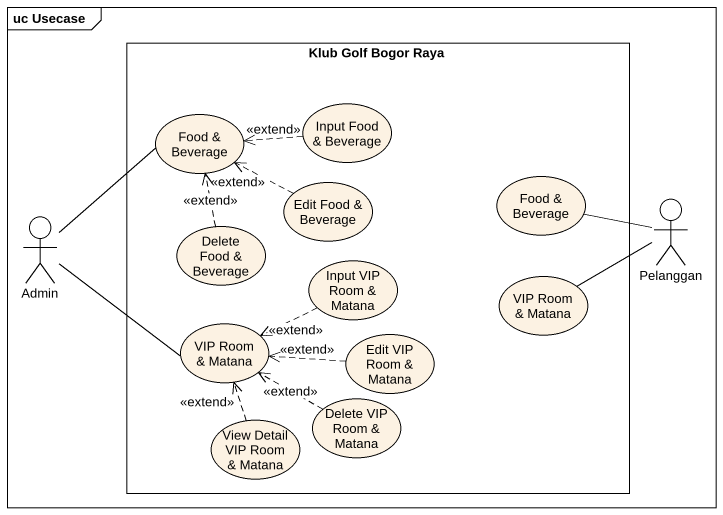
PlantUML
@startuml
mainframe uc Usecase
rectangle "Klub Golf Bogor Raya" as Klub_Golf_Bogor_Raya {
  usecase "Input Food & Beverage" as Input_Food_Beverage
  usecase "Food & Beverage" as Food_Beverage
  usecase "Edit Food & Beverage" as Edit_Food_Beverage
  usecase "Food & Beverage" as Food_Beverage_2
  usecase "Delete Food & Beverage" as Delete_Food_Beverage
  usecase "Input VIP Room & Matana" as Input_VIP_Room_Matana
  usecase "VIP Room & Matana" as VIP_Room_Matana
  usecase "VIP Room & Matana" as VIP_Room_Matana_2
  usecase "Edit VIP Room & Matana" as Edit_VIP_Room_Matana
  usecase "View Detail VIP Room & Matana" as View_Detail_VIP_Room_Matana
  usecase "Delete VIP Room & Matana" as Delete_VIP_Room_Matana
}
actor Pelanggan
actor Admin
Input_Food_Beverage .left.> Food_Beverage : <<extend>>
Edit_Food_Beverage .left.> Food_Beverage : <<extend>>
Pelanggan -left- Food_Beverage_2
Pelanggan -left- VIP_Room_Matana
Admin -up- Food_Beverage
Delete_Food_Beverage .up.> Food_Beverage : <<extend>>
Input_VIP_Room_Matana .left.> VIP_Room_Matana_2 : <<extend>>
VIP_Room_Matana_2 -left- Admin
Edit_VIP_Room_Matana .left.> VIP_Room_Matana_2 : <<extend>>
View_Detail_VIP_Room_Matana .up.> VIP_Room_Matana_2 : <<extend>>
Delete_VIP_Room_Matana .left.> VIP_Room_Matana_2 : <<extend>>
@enduml
